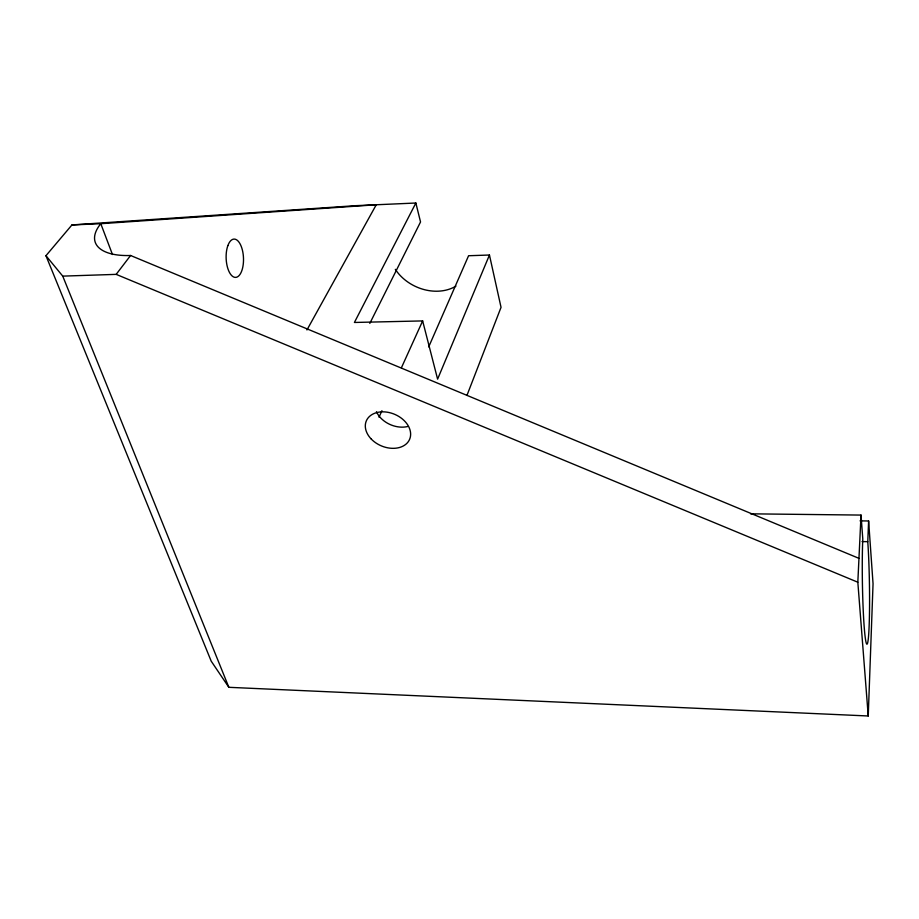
<?xml version="1.0" encoding="UTF-8"?>
<svg xmlns="http://www.w3.org/2000/svg" width="919" height="919" viewBox="0 0 919 919"><rect width="100%" height="100%" fill="white"/><g stroke="black" fill="none" stroke-linecap="round" stroke-linejoin="round"><path stroke-width="1.38" d="M369.817 323.396L420.534 221.961L415.859 203.019L355.722 205.672L71.946 224.937L45.95 255.712L211.198 661.152L228.854 687.309L868.237 715.981L873.05 583.76L868.616 520.97L860.035 520.866M750.559 513.824L861.023 515.077L862.792 539.051A60.688 3.504 89 0 0 864.055 624.966A60.688 3.504 89 0 0 869.064 627.62A60.688 3.504 89 0 0 867.766 541.682L868.616 520.97M868.237 715.981L857.829 582.221L861.023 515.077M466.944 395.434L501.039 307.337L489.448 255.022L468.587 255.735L428.702 346.888M489.448 255.022L437.605 379.145L422.648 320.915L354.412 322.466L415.859 203.019M378.996 417.215L381.948 410.713M401.419 367.761L422.648 320.915M306.957 329.944L376.262 204.765L100.78 223.708L71.946 224.937M45.95 255.712L62.745 276.125L116.173 274.367L130.578 255.493L858.955 558.35M862.045 541.59L867.766 541.682M116.173 274.367L857.829 582.221M62.745 276.125L228.854 687.309M112.474 254.517L100.78 223.708A64.364 28.11 -17.7 0 0 130.578 255.493M455.927 286.131A41.435 32.946 25.3 0 1 395.331 269.336M407.622 426.531A23.113 17.036 23.1 0 1 376.445 411.701M227.866 245.614A19.173 8.673 87.6 0 0 233.759 277.033A19.173 8.673 87.6 0 0 242.823 252.07A19.173 8.673 87.6 0 0 227.866 245.614M371.333 439.133A23.526 17.128 23 0 0 409.621 439.305A23.526 17.128 23 0 0 382.97 411.838A23.526 17.128 23 0 0 371.333 439.133"/></g></svg>
